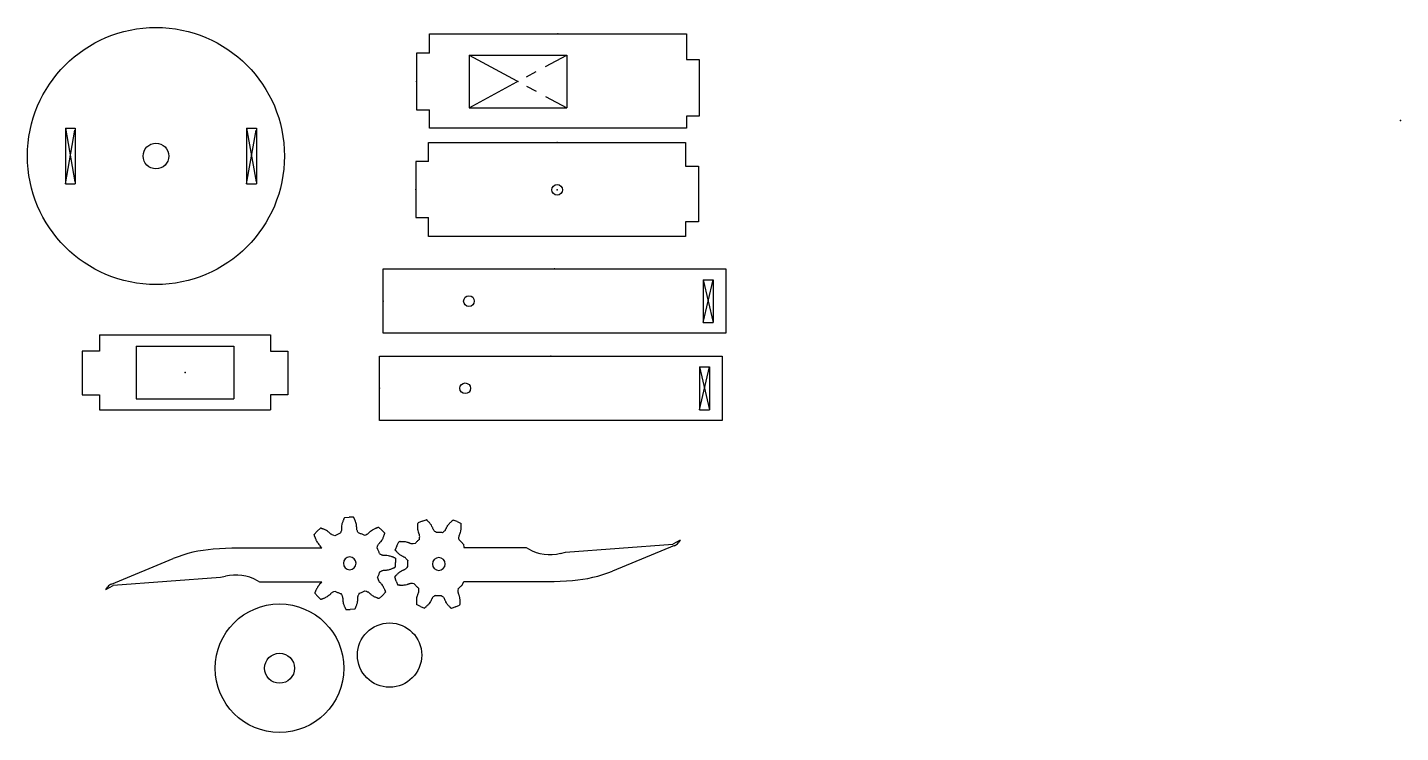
# Model space of a CAD drawing. Header units: centimetres. Extents: x 84 to 134.6, y 42.7 to 71.9.
# Drawn here: x 102.54 to 134.6, y 42.7 to 59.16 of the extents above; entities that cross this region are included whole.
import ezdxf

# ---------------------------------------------------------------- set-up
doc = ezdxf.new("R2010")
doc.units = ezdxf.units.CM
doc.header["$PDSIZE"] = -1
doc.linetypes.add('CENTERX2', pattern=[2.032, 1.27, -0.254, 0.254, -0.254])

msp = doc.modelspace()

# ---------------------------------------------------------------- linework, layer by layer
at = {"color": 7, "linetype": 'Continuous'}
for p, q in [((111.927, 59.007), (117.927, 59.007)), ((111.927, 58.557), (111.927, 59.007)), ((117.927, 59.007), (117.927, 58.41)), ((111.927, 58.557), (111.627, 58.557)), ((111.627, 58.557), (111.627, 57.237)), ((112.851, 58.512), (115.131, 58.512)), ((112.851, 58.512), (112.851, 57.282)), ((115.131, 58.512), (115.131, 57.282)), ((117.927, 58.41), (118.227, 58.41)), ((118.227, 58.41), (118.227, 57.09)), ((111.627, 57.237), (111.927, 57.237)), ((111.927, 56.807), (111.927, 57.237)), ((112.851, 57.282), (115.131, 57.282)), ((118.227, 57.09), (117.927, 57.09)), ((117.927, 57.09), (117.927, 56.807)), ((103.426, 56.807), (103.656, 56.807)), ((103.426, 56.807), (103.426, 55.507)), ((103.656, 56.807), (103.656, 55.507)), ((107.656, 56.807), (107.886, 56.807)), ((107.656, 56.807), (107.656, 55.507)), ((107.886, 56.807), (107.886, 55.507)), ((117.927, 56.807), (111.927, 56.807)), ((111.908, 56.476), (117.908, 56.476)), ((111.908, 56.026), (111.908, 56.476)), ((117.908, 56.476), (117.908, 55.918)), ((111.908, 56.026), (111.608, 56.026)), ((111.608, 56.026), (111.608, 54.726)), ((117.908, 55.918), (118.208, 55.918)), ((118.208, 55.918), (118.208, 54.618)), ((103.426, 55.507), (103.656, 55.507)), ((107.656, 55.507), (107.886, 55.507)), ((111.608, 54.726), (111.908, 54.726)), ((111.908, 54.276), (111.908, 54.726)), ((118.208, 54.618), (117.908, 54.618)), ((117.908, 54.618), (117.908, 54.276)), ((117.908, 54.276), (111.908, 54.276)), ((110.849, 53.521), (118.849, 53.521)), ((110.849, 52.021), (110.849, 53.521)), ((118.319, 53.271), (118.549, 53.271)), ((118.319, 53.271), (118.319, 52.271)), ((118.549, 53.271), (118.549, 52.271)), ((118.849, 53.521), (118.849, 52.021)), ((118.319, 52.271), (118.549, 52.271)), ((104.219, 51.982), (108.219, 51.982)), ((104.219, 51.982), (104.219, 51.602)), ((108.219, 51.982), (108.219, 51.602)), ((118.849, 52.021), (110.849, 52.021)), ((105.079, 51.722), (107.359, 51.722)), ((105.079, 51.722), (105.079, 50.492)), ((107.359, 51.722), (107.359, 50.492)), ((104.219, 51.602), (103.819, 51.602)), ((103.819, 51.602), (103.819, 50.582)), ((108.219, 51.602), (108.619, 51.602)), ((108.619, 51.602), (108.619, 50.582)), ((110.762, 51.487), (118.762, 51.487)), ((110.762, 49.987), (110.762, 51.487)), ((118.762, 51.487), (118.762, 49.987)), ((118.232, 51.237), (118.462, 51.237)), ((118.232, 51.237), (118.232, 50.237)), ((118.462, 51.237), (118.462, 50.237)), ((103.819, 50.582), (104.219, 50.582)), ((104.219, 50.582), (104.219, 50.232)), ((105.079, 50.492), (107.359, 50.492)), ((108.619, 50.582), (108.219, 50.582)), ((108.219, 50.582), (108.219, 50.232)), ((104.219, 50.232), (108.219, 50.232)), ((118.232, 50.237), (118.462, 50.237)), ((118.762, 49.987), (110.762, 49.987)), ((109.38, 47.473), (109.304, 47.402)), ((109.95, 47.723), (110.052, 47.73)), ((110.155, 47.727), (110.052, 47.73)), ((110.736, 47.496), (110.813, 47.428)), ((111.755, 47.636), (111.661, 47.594)), ((111.755, 47.636), (111.852, 47.67)), ((112.574, 47.625), (112.478, 47.661)), ((112.574, 47.625), (112.666, 47.58)), ((109.236, 47.324), (109.304, 47.402)), ((109.73, 47.304), (109.714, 47.296)), ((109.745, 47.312), (109.73, 47.304)), ((109.761, 47.32), (109.745, 47.312)), ((109.777, 47.327), (109.761, 47.32)), ((109.793, 47.334), (109.777, 47.327)), ((109.81, 47.34), (109.793, 47.334)), ((109.826, 47.346), (109.81, 47.34)), ((109.843, 47.352), (109.826, 47.346)), ((110.287, 47.355), (110.27, 47.36)), ((110.304, 47.349), (110.287, 47.355)), ((110.32, 47.343), (110.304, 47.349)), ((110.336, 47.337), (110.32, 47.343)), ((110.353, 47.33), (110.336, 47.337)), ((110.369, 47.323), (110.353, 47.33)), ((110.385, 47.316), (110.369, 47.323)), ((110.4, 47.308), (110.385, 47.316)), ((110.883, 47.353), (110.813, 47.428)), ((111.164, 47.061), (111.21, 47.154)), ((111.614, 47.138), (111.602, 47.125)), ((111.626, 47.15), (111.614, 47.138)), ((111.638, 47.163), (111.626, 47.15)), ((111.651, 47.175), (111.638, 47.163)), ((111.664, 47.187), (111.651, 47.175)), ((111.678, 47.198), (111.664, 47.187)), ((111.691, 47.209), (111.678, 47.198)), ((112.107, 47.37), (112.089, 47.369)), ((112.124, 47.371), (112.107, 47.37)), ((112.142, 47.371), (112.124, 47.371)), ((112.159, 47.371), (112.142, 47.371)), ((112.177, 47.371), (112.159, 47.371)), ((112.194, 47.37), (112.177, 47.371)), ((112.212, 47.369), (112.194, 47.37)), ((112.229, 47.367), (112.212, 47.369)), ((112.634, 47.185), (112.621, 47.197)), ((112.647, 47.173), (112.634, 47.185)), ((112.66, 47.161), (112.647, 47.173)), ((112.672, 47.149), (112.66, 47.161)), ((112.684, 47.136), (112.672, 47.149)), ((112.696, 47.123), (112.684, 47.136)), ((117.778, 47.193), (117.606, 47.101)), ((117.778, 47.193), (117.732, 47.131)), ((107.31, 47.009), (106.878, 46.979)), ((109.416, 47.009), (107.31, 47.009)), ((110.714, 46.994), (110.706, 47.009)), ((110.722, 46.978), (110.714, 46.994)), ((110.73, 46.962), (110.722, 46.978)), ((110.737, 46.946), (110.73, 46.962)), ((110.744, 46.93), (110.737, 46.946)), ((110.75, 46.913), (110.744, 46.93)), ((110.756, 46.897), (110.75, 46.913)), ((110.761, 46.88), (110.756, 46.897)), ((111.164, 47.061), (111.128, 46.965)), ((111.602, 47.125), (111.59, 47.111)), ((112.707, 47.109), (112.696, 47.123)), ((112.718, 47.096), (112.707, 47.109)), ((112.718, 47.096), (112.732, 47.019)), ((112.732, 47.019), (114.185, 47.019)), ((114.185, 47.019), (114.238, 46.988)), ((114.986, 46.885), (115.103, 46.915)), ((115.103, 46.915), (117.606, 47.101)), ((117.647, 47.064), (116.202, 46.472)), ((104.501, 46.169), (105.946, 46.762)), ((109.928, 46.709), (109.916, 46.652)), ((109.916, 46.652), (109.927, 46.595)), ((109.927, 46.595), (109.959, 46.546)), ((109.96, 46.758), (109.928, 46.709)), ((109.959, 46.546), (110.008, 46.514)), ((110.009, 46.791), (109.96, 46.758)), ((110.008, 46.514), (110.065, 46.502)), ((110.066, 46.802), (110.009, 46.791)), ((110.065, 46.502), (110.122, 46.514)), ((110.122, 46.791), (110.066, 46.802)), ((110.171, 46.758), (110.122, 46.791)), ((110.122, 46.514), (110.17, 46.547)), ((110.17, 46.547), (110.202, 46.595)), ((110.203, 46.71), (110.171, 46.758)), ((110.202, 46.595), (110.214, 46.653)), ((110.214, 46.653), (110.203, 46.71)), ((111.13, 46.774), (111.136, 46.671)), ((111.132, 46.568), (111.136, 46.671)), ((111.415, 46.663), (111.414, 46.645)), ((111.414, 46.645), (111.414, 46.628)), ((111.414, 46.628), (111.415, 46.61)), ((111.416, 46.681), (111.415, 46.663)), ((111.415, 46.61), (111.415, 46.593)), ((111.415, 46.593), (111.416, 46.575)), ((111.417, 46.698), (111.416, 46.681)), ((111.419, 46.716), (111.417, 46.698)), ((112.008, 46.692), (111.996, 46.635)), ((111.996, 46.635), (112.008, 46.578)), ((112.04, 46.741), (112.008, 46.692)), ((112.008, 46.578), (112.04, 46.529)), ((112.089, 46.774), (112.04, 46.741)), ((112.04, 46.529), (112.088, 46.497)), ((112.088, 46.497), (112.145, 46.486)), ((112.146, 46.785), (112.089, 46.774)), ((112.145, 46.486), (112.202, 46.497)), ((112.203, 46.774), (112.146, 46.785)), ((112.202, 46.497), (112.25, 46.53)), ((112.251, 46.742), (112.203, 46.774)), ((112.25, 46.53), (112.283, 46.578)), ((112.283, 46.693), (112.251, 46.742)), ((112.294, 46.636), (112.283, 46.693)), ((112.283, 46.578), (112.294, 46.636)), ((107.045, 46.318), (104.541, 46.133)), ((107.161, 46.348), (107.045, 46.318)), ((107.963, 46.215), (107.91, 46.245)), ((109.416, 46.215), (107.963, 46.215)), ((110.715, 46.318), (110.722, 46.334)), ((110.722, 46.334), (110.73, 46.35)), ((110.73, 46.35), (110.737, 46.366)), ((110.737, 46.366), (110.744, 46.383)), ((110.744, 46.383), (110.75, 46.399)), ((110.75, 46.399), (110.756, 46.416)), ((110.756, 46.416), (110.761, 46.433)), ((110.761, 46.433), (110.767, 46.45)), ((111.149, 46.237), (111.116, 46.334)), ((111.149, 46.237), (111.191, 46.143)), ((111.572, 46.175), (111.584, 46.161)), ((112.7, 46.159), (112.732, 46.224)), ((112.732, 46.224), (114.838, 46.224)), ((114.838, 46.224), (115.269, 46.254)), ((104.37, 46.04), (104.541, 46.133)), ((104.37, 46.04), (104.416, 46.103)), ((109.247, 45.952), (109.317, 45.877)), ((109.394, 45.809), (109.317, 45.877)), ((109.73, 45.997), (109.746, 45.989)), ((109.746, 45.989), (109.761, 45.981)), ((109.761, 45.981), (109.777, 45.974)), ((109.777, 45.974), (109.794, 45.968)), ((109.794, 45.968), (109.81, 45.961)), ((109.81, 45.961), (109.826, 45.955)), ((109.826, 45.955), (109.843, 45.95)), ((109.843, 45.95), (109.86, 45.945)), ((110.287, 45.953), (110.304, 45.958)), ((110.304, 45.958), (110.32, 45.964)), ((110.32, 45.964), (110.337, 45.971)), ((110.337, 45.971), (110.353, 45.978)), ((110.353, 45.978), (110.369, 45.985)), ((110.369, 45.985), (110.385, 45.992)), ((110.385, 45.992), (110.401, 46)), ((110.401, 46), (110.416, 46.009)), ((110.756, 45.833), (110.831, 45.904)), ((110.899, 45.981), (110.831, 45.904)), ((111.584, 46.161), (111.595, 46.148)), ((111.595, 46.148), (111.607, 46.135)), ((111.607, 46.135), (111.619, 46.122)), ((111.619, 46.122), (111.631, 46.11)), ((111.631, 46.11), (111.643, 46.098)), ((111.643, 46.098), (111.656, 46.086)), ((111.656, 46.086), (111.669, 46.074)), ((112.061, 45.904), (112.079, 45.902)), ((112.079, 45.902), (112.096, 45.901)), ((112.096, 45.901), (112.114, 45.9)), ((112.114, 45.9), (112.131, 45.9)), ((112.131, 45.9), (112.149, 45.9)), ((112.149, 45.9), (112.166, 45.9)), ((112.166, 45.9), (112.184, 45.901)), ((112.184, 45.901), (112.201, 45.902)), ((112.599, 46.061), (112.613, 46.072)), ((112.613, 46.072), (112.626, 46.084)), ((112.626, 46.084), (112.639, 46.096)), ((112.639, 46.096), (112.652, 46.108)), ((112.652, 46.108), (112.664, 46.12)), ((112.664, 46.12), (112.676, 46.133)), ((112.676, 46.133), (112.688, 46.146)), ((112.688, 46.146), (112.7, 46.159)), ((109.975, 45.578), (110.078, 45.575)), ((110.18, 45.581), (110.078, 45.575)), ((111.717, 45.646), (111.625, 45.691)), ((111.717, 45.646), (111.813, 45.609)), ((112.536, 45.634), (112.439, 45.601)), ((112.536, 45.634), (112.629, 45.677))]:
    msp.add_line(p, q, dxfattribs=at)
at = {"color": 7, "linetype": 'CENTERX2'}
for p, q in [((112.851, 58.512), (115.131, 57.282)), ((112.851, 57.282), (115.131, 58.512)), ((103.426, 56.807), (103.656, 55.507)), ((103.426, 55.507), (103.656, 56.807)), ((107.656, 56.807), (107.886, 55.507)), ((107.656, 55.507), (107.886, 56.807)), ((118.319, 53.271), (118.549, 52.271)), ((118.319, 52.271), (118.549, 53.271)), ((118.232, 51.237), (118.462, 50.237)), ((118.232, 50.237), (118.462, 51.237))]:
    msp.add_line(p, q, dxfattribs=at)
at = {"color": 7, "linetype": 'Continuous'}
for centre, radius in [((105.541, 56.157), 3), ((105.541, 56.157), 0.3), ((114.908, 55.367), 0.125), ((112.849, 52.771), 0.125), ((112.762, 50.737), 0.125), ((108.426, 44.203), 1.5), ((110.995, 44.51), 0.75), ((108.426, 44.203), 0.35)]:
    msp.add_circle(centre, radius, dxfattribs=at)
for centre, radius, start, end in [((117.571, 47.249), 0.2, 292.308, 323.7256), ((107.085, 43.987), 3, 93.9428, 112.308), ((114.738, 47.854), 1, 239.9811, 284.3689), ((104.577, 45.984), 0.2, 112.308, 143.7256), ((107.409, 45.38), 1, 59.9811, 104.3689), ((115.063, 49.247), 3, 273.9428, 292.308)]:
    msp.add_arc(centre, radius, start, end, dxfattribs=at)
for points, knots in [([(109.72, 47.297), (109.683, 47.304), (109.655, 47.315), (109.634, 47.327), (109.617, 47.341), (109.602, 47.354), (109.588, 47.367), (109.556, 47.394), (109.522, 47.417), (109.491, 47.433), (109.461, 47.445), (109.436, 47.455), (109.42, 47.46), (109.415, 47.463), (109.412, 47.464), (109.411, 47.465), (109.407, 47.466), (109.402, 47.467), (109.393, 47.47), (109.38, 47.473), (109.384, 47.472), (109.38, 47.473)], [0, 0, 0, 0, 0.095318, 0.172104, 0.23616, 0.292252, 0.343678, 0.392499, 0.501298, 0.606377, 0.696088, 0.779541, 0.847624, 0.891026, 0.905329, 0.912309, 0.917462, 0.926991, 0.94084, 0.964181, 1, 1, 1, 1]), ([(109.843, 47.352), (109.862, 47.384), (109.874, 47.412), (109.88, 47.436), (109.882, 47.458), (109.882, 47.478), (109.883, 47.497), (109.885, 47.54), (109.892, 47.58), (109.902, 47.614), (109.914, 47.645), (109.924, 47.669), (109.931, 47.685), (109.933, 47.69), (109.934, 47.693), (109.934, 47.695), (109.936, 47.698), (109.938, 47.703), (109.943, 47.711), (109.95, 47.723), (109.947, 47.719), (109.95, 47.723)], [0, 0, 0, 0, 0.095335, 0.172165, 0.23623, 0.292267, 0.343599, 0.392326, 0.500988, 0.60604, 0.695796, 0.779325, 0.847487, 0.890957, 0.905286, 0.912277, 0.917432, 0.926964, 0.940815, 0.964164, 1, 1, 1, 1]), ([(110.27, 47.36), (110.25, 47.391), (110.238, 47.418), (110.231, 47.442), (110.229, 47.464), (110.228, 47.484), (110.227, 47.503), (110.224, 47.546), (110.215, 47.586), (110.205, 47.62), (110.192, 47.65), (110.181, 47.674), (110.174, 47.689), (110.172, 47.695), (110.172, 47.697), (110.171, 47.699), (110.169, 47.703), (110.167, 47.707), (110.162, 47.715), (110.155, 47.727), (110.157, 47.723), (110.155, 47.727)], [0, 0, 0, 0, 0.095126, 0.17187, 0.235964, 0.292115, 0.343598, 0.392473, 0.50139, 0.606557, 0.696292, 0.779727, 0.847774, 0.891152, 0.905454, 0.912437, 0.917593, 0.927113, 0.94094, 0.964242, 1, 1, 1, 1]), ([(110.4, 47.308), (110.436, 47.317), (110.464, 47.328), (110.485, 47.341), (110.502, 47.355), (110.517, 47.369), (110.53, 47.383), (110.562, 47.411), (110.595, 47.435), (110.626, 47.452), (110.656, 47.466), (110.68, 47.476), (110.696, 47.482), (110.701, 47.484), (110.704, 47.486), (110.705, 47.487), (110.709, 47.488), (110.714, 47.49), (110.723, 47.492), (110.736, 47.496), (110.732, 47.495), (110.736, 47.496)], [0, 0, 0, 0, 0.095126, 0.171858, 0.235936, 0.292075, 0.34355, 0.392417, 0.501315, 0.606461, 0.69619, 0.779641, 0.847718, 0.891132, 0.905448, 0.912439, 0.917596, 0.927112, 0.940937, 0.964238, 1, 1, 1, 1]), ([(111.691, 47.209), (111.698, 47.246), (111.7, 47.276), (111.697, 47.301), (111.691, 47.322), (111.684, 47.341), (111.677, 47.359), (111.665, 47.4), (111.658, 47.44), (111.655, 47.475), (111.655, 47.508), (111.656, 47.534), (111.657, 47.551), (111.657, 47.557), (111.657, 47.56), (111.656, 47.562), (111.657, 47.565), (111.657, 47.571), (111.659, 47.58), (111.661, 47.594), (111.66, 47.589), (111.661, 47.594)], [0, 0, 0, 0, 0.095454, 0.172279, 0.236293, 0.292284, 0.343594, 0.392323, 0.501009, 0.606124, 0.695916, 0.779424, 0.847521, 0.8909, 0.905183, 0.912147, 0.917293, 0.926845, 0.940726, 0.964115, 1, 1, 1, 1]), ([(112.089, 47.369), (112.059, 47.391), (112.038, 47.412), (112.023, 47.432), (112.013, 47.451), (112.006, 47.47), (111.998, 47.487), (111.98, 47.526), (111.958, 47.56), (111.936, 47.588), (111.914, 47.612), (111.896, 47.63), (111.884, 47.642), (111.88, 47.646), (111.878, 47.648), (111.877, 47.65), (111.874, 47.652), (111.87, 47.656), (111.863, 47.661), (111.852, 47.67), (111.856, 47.667), (111.852, 47.67)], [0, 0, 0, 0, 0.0951349, 0.1718168, 0.2358536, 0.2919958, 0.3435179, 0.3924488, 0.5014827, 0.6067394, 0.6964965, 0.7798916, 0.8478627, 0.8911591, 0.9054239, 0.9123873, 0.9175365, 0.9270665, 0.9409066, 0.9642244, 1, 1, 1, 1]), ([(112.229, 47.367), (112.26, 47.388), (112.282, 47.408), (112.297, 47.428), (112.308, 47.447), (112.317, 47.465), (112.324, 47.483), (112.344, 47.521), (112.367, 47.555), (112.39, 47.581), (112.413, 47.605), (112.433, 47.623), (112.445, 47.634), (112.449, 47.638), (112.451, 47.64), (112.452, 47.642), (112.455, 47.644), (112.459, 47.648), (112.467, 47.653), (112.478, 47.661), (112.474, 47.659), (112.478, 47.661)], [0, 0, 0, 0, 0.095148, 0.171861, 0.235911, 0.292028, 0.343499, 0.392381, 0.501347, 0.606599, 0.696385, 0.779815, 0.847815, 0.89113, 0.905401, 0.912367, 0.917517, 0.927051, 0.940894, 0.964217, 1, 1, 1, 1]), ([(112.621, 47.197), (112.615, 47.233), (112.615, 47.264), (112.619, 47.288), (112.626, 47.309), (112.633, 47.328), (112.64, 47.346), (112.654, 47.386), (112.663, 47.426), (112.667, 47.461), (112.668, 47.494), (112.668, 47.52), (112.668, 47.537), (112.668, 47.543), (112.669, 47.546), (112.669, 47.548), (112.669, 47.551), (112.668, 47.557), (112.667, 47.566), (112.666, 47.58), (112.666, 47.575), (112.666, 47.58)], [0, 0, 0, 0, 0.095189, 0.171922, 0.235969, 0.292067, 0.34351, 0.392366, 0.501286, 0.60652, 0.696311, 0.779755, 0.847771, 0.891096, 0.905369, 0.912334, 0.917484, 0.927021, 0.94087, 0.964202, 1, 1, 1, 1]), ([(109.416, 47.009), (109.377, 47.054), (109.346, 47.094), (109.321, 47.131), (109.301, 47.164), (109.286, 47.193), (109.272, 47.223), (109.263, 47.245), (109.257, 47.26), (109.253, 47.269), (109.25, 47.275), (109.248, 47.279), (109.246, 47.284), (109.244, 47.292), (109.241, 47.305), (109.236, 47.324), (109.238, 47.318), (109.236, 47.324)], [0, 0, 0, 0, 0.159717, 0.29993, 0.421941, 0.526878, 0.615685, 0.705112, 0.771481, 0.815712, 0.842076, 0.860508, 0.873638, 0.887031, 0.909518, 0.945661, 1, 1, 1, 1]), ([(110.706, 47.009), (110.714, 47.046), (110.724, 47.074), (110.737, 47.096), (110.75, 47.113), (110.764, 47.128), (110.777, 47.142), (110.804, 47.175), (110.827, 47.209), (110.843, 47.241), (110.855, 47.271), (110.865, 47.296), (110.87, 47.312), (110.873, 47.317), (110.874, 47.319), (110.875, 47.321), (110.876, 47.325), (110.877, 47.33), (110.88, 47.339), (110.883, 47.353), (110.882, 47.348), (110.883, 47.353)], [0, 0, 0, 0, 0.095365, 0.172213, 0.236288, 0.292328, 0.343656, 0.392382, 0.501042, 0.606101, 0.69586, 0.779378, 0.847517, 0.890957, 0.905272, 0.912256, 0.91741, 0.926947, 0.940804, 0.964159, 1, 1, 1, 1]), ([(111.59, 47.111), (111.554, 47.105), (111.524, 47.105), (111.499, 47.109), (111.478, 47.115), (111.46, 47.123), (111.442, 47.13), (111.402, 47.144), (111.363, 47.153), (111.328, 47.156), (111.295, 47.157), (111.269, 47.157), (111.252, 47.157), (111.247, 47.157), (111.244, 47.158), (111.242, 47.158), (111.238, 47.158), (111.233, 47.157), (111.224, 47.156), (111.21, 47.154), (111.215, 47.155), (111.21, 47.154)], [0, 0, 0, 0, 0.095443, 0.172227, 0.236224, 0.292246, 0.343621, 0.392412, 0.501185, 0.606303, 0.696057, 0.77952, 0.84758, 0.890935, 0.90521, 0.912171, 0.917316, 0.926864, 0.94074, 0.964123, 1, 1, 1, 1]), ([(110.761, 46.88), (110.793, 46.86), (110.82, 46.849), (110.845, 46.843), (110.866, 46.841), (110.886, 46.841), (110.905, 46.841), (110.948, 46.838), (110.988, 46.831), (111.021, 46.821), (111.052, 46.81), (111.076, 46.8), (111.092, 46.793), (111.097, 46.791), (111.1, 46.79), (111.101, 46.79), (111.105, 46.788), (111.11, 46.786), (111.117, 46.781), (111.13, 46.774), (111.125, 46.777), (111.13, 46.774)], [0, 0, 0, 0, 0.0953522, 0.172142, 0.236182, 0.2922462, 0.3436428, 0.3924342, 0.5011771, 0.6062187, 0.6959254, 0.7794056, 0.847532, 0.8909793, 0.9052997, 0.9122875, 0.9174413, 0.9269684, 0.9408183, 0.9641659, 1, 1, 1, 1]), ([(111.419, 46.716), (111.399, 46.747), (111.378, 46.769), (111.359, 46.784), (111.34, 46.795), (111.322, 46.803), (111.304, 46.811), (111.267, 46.831), (111.233, 46.854), (111.207, 46.877), (111.184, 46.9), (111.166, 46.919), (111.155, 46.932), (111.151, 46.936), (111.149, 46.938), (111.147, 46.939), (111.145, 46.942), (111.141, 46.946), (111.136, 46.953), (111.128, 46.965), (111.131, 46.961), (111.128, 46.965)], [0, 0, 0, 0, 0.095486, 0.172289, 0.236282, 0.292284, 0.343631, 0.392394, 0.50112, 0.60622, 0.695979, 0.779457, 0.847534, 0.8909, 0.905177, 0.912138, 0.917283, 0.926834, 0.940716, 0.964108, 1, 1, 1, 1]), ([(110.766, 46.45), (110.798, 46.47), (110.825, 46.483), (110.849, 46.489), (110.871, 46.492), (110.891, 46.493), (110.91, 46.494), (110.952, 46.498), (110.992, 46.506), (111.025, 46.517), (111.055, 46.53), (111.079, 46.541), (111.095, 46.548), (111.1, 46.55), (111.102, 46.551), (111.104, 46.551), (111.108, 46.553), (111.112, 46.556), (111.12, 46.561), (111.132, 46.568), (111.128, 46.566), (111.132, 46.568)], [0, 0, 0, 0, 0.0955575, 0.1724489, 0.2364871, 0.2924658, 0.3437354, 0.3924061, 0.5009442, 0.6059137, 0.695648, 0.7791853, 0.8473631, 0.8908291, 0.905147, 0.9121283, 0.9172791, 0.9268243, 0.940703, 0.9640973, 1, 1, 1, 1]), ([(111.416, 46.575), (111.395, 46.545), (111.374, 46.523), (111.353, 46.508), (111.334, 46.498), (111.316, 46.49), (111.298, 46.483), (111.26, 46.464), (111.225, 46.442), (111.198, 46.42), (111.174, 46.398), (111.156, 46.379), (111.144, 46.366), (111.14, 46.363), (111.138, 46.361), (111.136, 46.36), (111.133, 46.357), (111.13, 46.353), (111.124, 46.345), (111.116, 46.334), (111.119, 46.338), (111.116, 46.334)], [0, 0, 0, 0, 0.095493, 0.172327, 0.236334, 0.292313, 0.34361, 0.392327, 0.500988, 0.606085, 0.695874, 0.779386, 0.84749, 0.890873, 0.905157, 0.91212, 0.917266, 0.92682, 0.940705, 0.964102, 1, 1, 1, 1]), ([(109.41, 46.215), (109.368, 46.169), (109.336, 46.129), (109.311, 46.093), (109.294, 46.062), (109.281, 46.037), (109.272, 46.018), (109.267, 46.006), (109.263, 45.998), (109.26, 45.994), (109.258, 45.99), (109.256, 45.984), (109.253, 45.973), (109.247, 45.952), (109.249, 45.959), (109.247, 45.952)], [0, 0, 0, 0, 0.196686, 0.363373, 0.502475, 0.615973, 0.705375, 0.771703, 0.815904, 0.842258, 0.860695, 0.873828, 0.893461, 0.931929, 1, 1, 1, 1]), ([(110.715, 46.318), (110.723, 46.282), (110.734, 46.254), (110.747, 46.233), (110.761, 46.216), (110.775, 46.202), (110.788, 46.188), (110.816, 46.156), (110.84, 46.123), (110.856, 46.092), (110.87, 46.062), (110.88, 46.037), (110.886, 46.021), (110.888, 46.016), (110.889, 46.014), (110.891, 46.012), (110.892, 46.009), (110.893, 46.004), (110.896, 45.995), (110.899, 45.981), (110.898, 45.986), (110.899, 45.981)], [0, 0, 0, 0, 0.095562, 0.172451, 0.236478, 0.292441, 0.343692, 0.392344, 0.500849, 0.605797, 0.69553, 0.779089, 0.847301, 0.890804, 0.905137, 0.912125, 0.917277, 0.92682, 0.940697, 0.964092, 1, 1, 1, 1]), ([(111.572, 46.175), (111.536, 46.182), (111.506, 46.183), (111.482, 46.18), (111.461, 46.174), (111.442, 46.167), (111.424, 46.16), (111.383, 46.148), (111.343, 46.14), (111.308, 46.137), (111.276, 46.137), (111.249, 46.138), (111.233, 46.139), (111.227, 46.139), (111.224, 46.138), (111.222, 46.138), (111.219, 46.138), (111.213, 46.139), (111.204, 46.141), (111.191, 46.143), (111.195, 46.142), (111.191, 46.143)], [0, 0, 0, 0, 0.095175, 0.171866, 0.2358953, 0.292025, 0.3435346, 0.3924538, 0.5014629, 0.6067022, 0.6964551, 0.7798542, 0.8478326, 0.8911332, 0.9053981, 0.9123608, 0.9175094, 0.9270414, 0.9408859, 0.9642118, 1, 1, 1, 1]), ([(109.73, 45.997), (109.694, 45.988), (109.666, 45.977), (109.645, 45.963), (109.628, 45.949), (109.613, 45.935), (109.6, 45.922), (109.568, 45.893), (109.535, 45.87), (109.504, 45.853), (109.474, 45.839), (109.45, 45.829), (109.434, 45.823), (109.429, 45.82), (109.426, 45.819), (109.425, 45.818), (109.421, 45.816), (109.416, 45.815), (109.407, 45.812), (109.394, 45.809), (109.398, 45.81), (109.394, 45.809)], [0, 0, 0, 0, 0.095126, 0.171857, 0.235935, 0.292074, 0.343551, 0.392419, 0.501321, 0.606469, 0.696199, 0.779648, 0.847722, 0.891133, 0.905448, 0.912437, 0.917595, 0.927111, 0.940936, 0.964238, 1, 1, 1, 1]), ([(109.86, 45.945), (109.88, 45.914), (109.892, 45.886), (109.899, 45.862), (109.901, 45.84), (109.902, 45.82), (109.903, 45.801), (109.906, 45.759), (109.915, 45.718), (109.925, 45.685), (109.938, 45.655), (109.949, 45.631), (109.956, 45.615), (109.958, 45.61), (109.958, 45.607), (109.959, 45.605), (109.961, 45.602), (109.963, 45.597), (109.968, 45.59), (109.975, 45.578), (109.973, 45.582), (109.975, 45.578)], [0, 0, 0, 0, 0.095126, 0.17187, 0.235964, 0.292114, 0.343597, 0.392471, 0.501388, 0.606554, 0.696289, 0.779725, 0.847772, 0.891152, 0.905454, 0.912437, 0.917593, 0.927113, 0.94094, 0.964242, 1, 1, 1, 1]), ([(110.287, 45.953), (110.268, 45.921), (110.256, 45.893), (110.25, 45.869), (110.248, 45.847), (110.248, 45.827), (110.248, 45.807), (110.245, 45.765), (110.238, 45.724), (110.228, 45.69), (110.216, 45.66), (110.206, 45.635), (110.199, 45.619), (110.197, 45.614), (110.196, 45.612), (110.196, 45.61), (110.194, 45.606), (110.192, 45.601), (110.187, 45.593), (110.18, 45.581), (110.183, 45.585), (110.18, 45.581)], [0, 0, 0, 0, 0.095336, 0.172166, 0.236231, 0.292268, 0.3436, 0.392328, 0.500991, 0.606043, 0.695798, 0.779327, 0.847489, 0.890957, 0.905286, 0.912277, 0.917432, 0.926963, 0.940815, 0.964164, 1, 1, 1, 1]), ([(110.416, 46.009), (110.452, 46.001), (110.48, 45.991), (110.502, 45.978), (110.519, 45.965), (110.534, 45.951), (110.547, 45.938), (110.58, 45.911), (110.614, 45.889), (110.645, 45.873), (110.675, 45.86), (110.7, 45.851), (110.716, 45.845), (110.721, 45.843), (110.723, 45.842), (110.725, 45.841), (110.728, 45.839), (110.734, 45.838), (110.743, 45.836), (110.756, 45.833), (110.752, 45.834), (110.756, 45.833)], [0, 0, 0, 0, 0.0953181, 0.1721044, 0.2361614, 0.292252, 0.3436771, 0.3924968, 0.5012921, 0.6063687, 0.6960788, 0.7795336, 0.8476188, 0.8910248, 0.9053297, 0.9123108, 0.9174637, 0.9269923, 0.9408403, 0.9641807, 1, 1, 1, 1]), ([(111.669, 46.074), (111.675, 46.037), (111.675, 46.007), (111.671, 45.982), (111.665, 45.962), (111.657, 45.943), (111.65, 45.925), (111.636, 45.885), (111.627, 45.845), (111.623, 45.81), (111.622, 45.777), (111.622, 45.75), (111.622, 45.733), (111.622, 45.728), (111.622, 45.725), (111.621, 45.723), (111.621, 45.719), (111.622, 45.714), (111.623, 45.705), (111.625, 45.691), (111.624, 45.696), (111.625, 45.691)], [0, 0, 0, 0, 0.09519, 0.171922, 0.235968, 0.292066, 0.343509, 0.392364, 0.501284, 0.606518, 0.696309, 0.779754, 0.84777, 0.891096, 0.905369, 0.912334, 0.917484, 0.927021, 0.94087, 0.964202, 1, 1, 1, 1]), ([(112.061, 45.904), (112.03, 45.883), (112.008, 45.863), (111.993, 45.843), (111.982, 45.824), (111.974, 45.805), (111.966, 45.788), (111.946, 45.75), (111.923, 45.716), (111.9, 45.689), (111.877, 45.666), (111.858, 45.648), (111.845, 45.636), (111.841, 45.632), (111.84, 45.63), (111.838, 45.629), (111.836, 45.626), (111.831, 45.623), (111.824, 45.618), (111.813, 45.609), (111.816, 45.612), (111.813, 45.609)], [0, 0, 0, 0, 0.095147, 0.171861, 0.23591, 0.292028, 0.3435, 0.392383, 0.50135, 0.606604, 0.69639, 0.779819, 0.847818, 0.891131, 0.905401, 0.912366, 0.917516, 0.92705, 0.940894, 0.964217, 1, 1, 1, 1]), ([(112.201, 45.902), (112.231, 45.88), (112.252, 45.859), (112.267, 45.839), (112.277, 45.82), (112.285, 45.801), (112.292, 45.783), (112.31, 45.745), (112.332, 45.71), (112.354, 45.683), (112.376, 45.659), (112.395, 45.641), (112.407, 45.629), (112.411, 45.625), (112.412, 45.622), (112.413, 45.621), (112.416, 45.618), (112.42, 45.615), (112.428, 45.609), (112.439, 45.601), (112.435, 45.604), (112.439, 45.601)], [0, 0, 0, 0, 0.0951382, 0.1718198, 0.2358564, 0.2919984, 0.3435203, 0.392451, 0.5014846, 0.6067409, 0.6964976, 0.7798924, 0.8478633, 0.8911595, 0.9054242, 0.9123876, 0.9175369, 0.9270668, 0.9409068, 0.9642245, 1, 1, 1, 1]), ([(112.599, 46.061), (112.592, 46.025), (112.591, 45.995), (112.594, 45.97), (112.6, 45.949), (112.606, 45.93), (112.613, 45.912), (112.625, 45.871), (112.633, 45.831), (112.635, 45.796), (112.635, 45.763), (112.634, 45.736), (112.634, 45.719), (112.634, 45.714), (112.634, 45.711), (112.634, 45.709), (112.634, 45.705), (112.633, 45.7), (112.632, 45.691), (112.629, 45.677), (112.63, 45.682), (112.629, 45.677)], [0, 0, 0, 0, 0.095453, 0.172279, 0.236293, 0.292285, 0.343596, 0.392324, 0.501011, 0.606126, 0.695918, 0.779426, 0.847522, 0.8909, 0.905183, 0.912147, 0.917293, 0.926845, 0.940726, 0.964115, 1, 1, 1, 1])]:
    msp.add_open_spline(points, degree=3, knots=knots, dxfattribs=at)
for p in [(114.927, 59.007), (111.627, 57.897), (113.991, 57.897), (134.6, 56.986), (114.908, 56.476), (103.541, 56.157), (107.771, 56.157), (111.608, 55.376), (114.908, 55.367), (114.849, 53.521), (110.849, 52.771), (118.434, 52.771), (114.762, 51.487), (106.219, 51.107), (106.219, 51.107), (110.762, 50.737), (118.347, 50.737)]:
    msp.add_point(p, dxfattribs=at)

doc.saveas('drawing.dxf')
